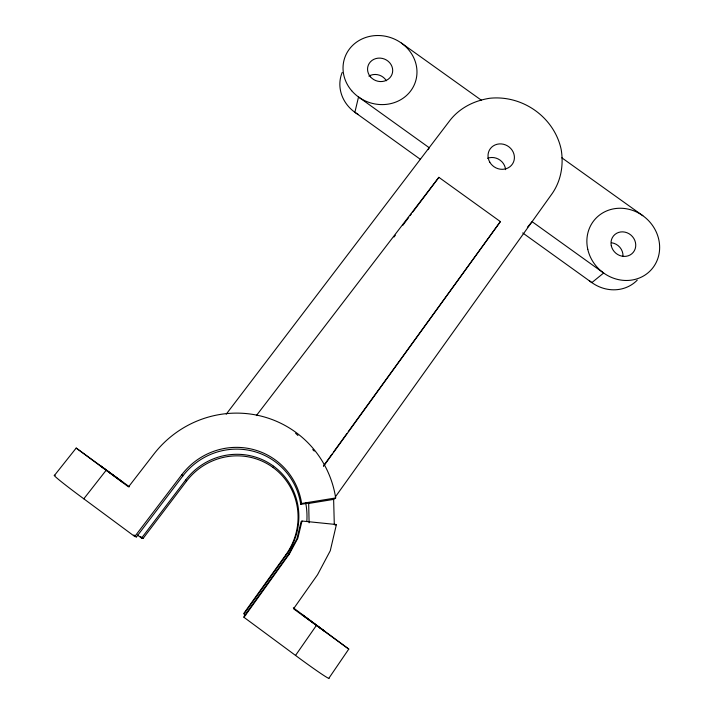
<?xml version="1.0" encoding="UTF-8"?>
<svg xmlns="http://www.w3.org/2000/svg" width="714" height="714" viewBox="0 0 714 714"><rect width="100%" height="100%" fill="white"/><g stroke="black" fill="none" stroke-linecap="round" stroke-linejoin="round"><path stroke-width="1.07" d="M243.983 617.333L243.992 616.459L288.688 554.073L297.006 538.615L301.103 521.666L301.995 521.033L336.41 524.54L330.279 550.726L317.56 574.708L293.552 608.774L348.771 649.088L329.038 678.005A44.33 1.696 36.7 0 1 295.534 655.434L243.983 617.333L289.384 553.948L297.827 538.24L301.995 521.033M245.687 615.129L244.009 613.888L244.009 613.121L286.011 554.555A63.278 61.815 -52.9 0 0 273.292 467.67A63.278 61.815 -52.9 0 0 186.479 481.236L143.086 538.454L141.568 538.097L137.4 535.018M273.203 467.608L273.623 466.233M428.32 149.645L429.176 147.7L358.526 96.997L354.876 112.285L420.492 159.418M295.534 655.434L316.302 625.553M335.321 496.953L552.377 193.28C561.15 180.419 563.721 164.684 561.186 149.512A62.886 58.03 31.3 0 0 489.634 98.282C474.364 100.638 460.021 107.734 450.266 119.997L226.231 414.156M244.009 613.888L286.626 554.439A64.206 62.725 -52.8 0 0 273.712 466.296A64.206 62.725 -52.8 0 0 185.631 480.049L141.568 538.097M323.585 466.215L500.38 221.599L438.878 177.331L256.371 415.593M323.478 465.894L331.965 454.175M333.268 452.373L346.977 433.443M348.28 431.64L500.38 221.599M393.994 237.021L395.333 235.245M402.705 225.445L408.729 217.422M410.068 215.646L411.416 213.861M412.754 212.076L438.878 177.331M55.112 475.533A44.018 1.66 36 0 0 83.806 498.809L134.767 536.517L181.811 474.712A68.365 66.813 -52.1 0 1 252.033 449.195A68.365 66.813 -52.1 0 1 301.629 503.486L335.687 497.944A104.101 101.709 -52.2 0 0 260.351 415.923A104.101 101.709 -52.2 0 0 153.858 454.122L128.52 486.886L76.193 448.062L54.371 475.524M134.767 536.517L136.49 536.919L182.775 476.059A67.312 65.777 -52.3 0 1 251.917 450.918A67.312 65.777 -52.3 0 1 300.755 504.387L309.171 503.013L308.68 503.459L309.1 522.826M83.806 498.809L106.083 470.347M527.396 227.302L532.091 221.661L603.642 273.007L591.861 282.61L522.702 232.934M300.755 504.387L301.629 503.486M308.68 503.459L333.634 499.389L335.687 497.944M335.018 525.111L336.41 524.54M286.011 554.555L286.626 554.439M288.688 554.073L289.384 553.948M76.193 448.062L129.448 486.814M401.402 43.072L481.45 100.281M561.829 157.803L642.814 215.682M293.329 607.819L348.771 649.088M140.417 536.482L143.086 538.454M133.866 534.973L136.49 536.919M295.596 433.255L297.934 435.486M312.723 449.579L314.276 451.061M181.811 474.712L182.775 476.059M185.631 480.049L186.479 481.236M333.634 499.389L334.295 524.308M305.628 502.522A72.596 70.918 -52.8 0 1 306.859 521.077M487.537 158.276A13.03 12.076 31.3 0 1 505.574 169.646M358.428 114.552A36.128 33.183 19.8 0 1 354.876 112.285A36.128 33.183 19.8 0 1 342.211 72.409M368.888 76.121A12.281 11.281 19.8 0 1 386.354 80.771M637.245 280.138A36.548 33.656 42.7 0 1 591.861 282.61A36.548 33.656 42.7 0 1 589.336 280.638M611.595 242.778A12.424 11.442 42.6 0 1 622.983 256.085M325.022 631.569L301.968 614.549L325.022 631.569M122.915 482.361L100.085 465.546L122.915 482.361M489.768 162.14A13.477 12.433 31.3 0 0 512.634 163.756A13.477 12.433 31.3 0 0 501.237 143.916A13.477 12.433 31.3 0 0 489.768 162.14M611.3 245.768A12.843 11.781 42.5 0 0 631.747 253.854A12.843 11.781 42.5 0 0 627.079 232.773A12.843 11.781 42.5 0 0 611.3 245.768M351.69 90.74A37.342 34.165 20 0 0 414.763 83.672A37.342 34.165 20 0 0 373.538 35.754A37.342 34.165 20 0 0 351.69 90.74M587.783 249.373A37.788 34.665 42.5 0 0 648.026 272.837A37.788 34.665 42.5 0 0 633.97 210.88A37.788 34.665 42.5 0 0 587.783 249.373M370.459 76.817A12.7 11.611 20 0 0 391.924 74.524A12.7 11.611 20 0 0 378.001 58.164A12.7 11.611 20 0 0 370.459 76.817"/></g></svg>
